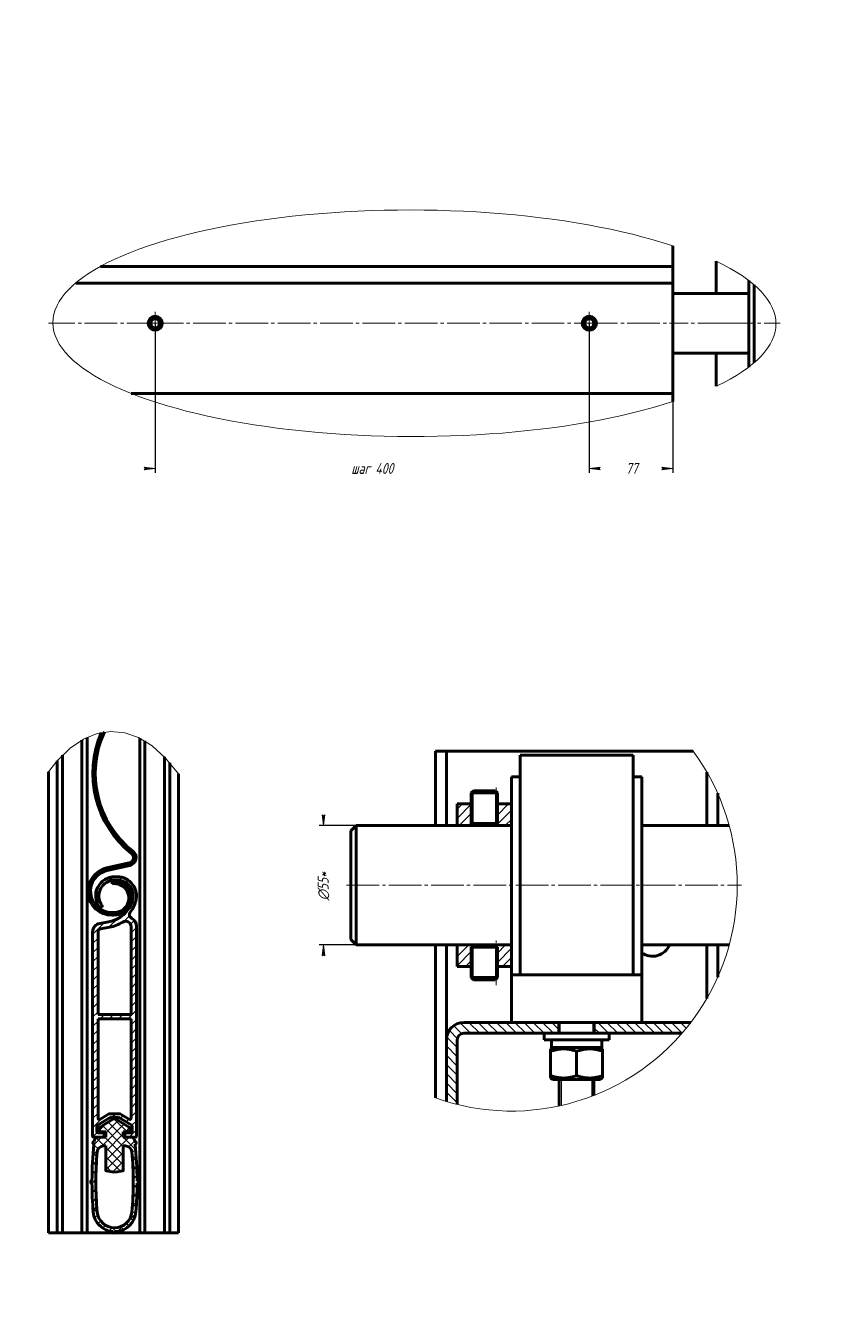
# Model space of a CAD drawing. Header units: millimetres. Extents: x 0 to 1682, y 0 to 594.
# Drawn here: x 1311 to 1682, y 0 to 594 of the extents above; entities that cross this region are included whole.
import ezdxf

# ---------------------------------------------------------------- set-up
doc = ezdxf.new("R2010")
doc.units = ezdxf.units.MM
for name, pattern in [('K5LT_AXLED', [19.5, 15, -1.5, 1.5, -1.5]), ('K5LT_BASIC', [0]), ('K5LT_THIN', [0]), ('K5LT_THIN_INCLUDED_TO_HATCHING', [0])]:
    doc.linetypes.add(name, pattern=pattern)
doc.layers.add('Системный слой', color=7, linetype='Continuous')
doc.styles.add('KDIMTEXTSTYLE', font='GOST_AU.SHX', dxfattribs={"width": 0.96, "oblique": 15, "height": 5})
doc.dimstyles.new('KDIMSTYLE (0.50)', dxfattribs={"dimtxt": 5, "dimasz": 1, "dimexe": 2, "dimexo": 0, "dimgap": 1, "dimtad": 1, "dimlfac": 2, "dimtxsty": 'KDIMTEXTSTYLE', "dimsah": 1, "dimcen": 0, "dimdle": 1, "dimadec": 0, "dimazin": 0, "dimtfac": 0.667, "dimtmove": 0, "dimatfit": 3, "dimfxl": 1, "dimtvp": 1, "dimtolj": 1, "dimtzin": 0, "dimarcsym": 0})
doc.dimstyles.new('KDIMSTYLE (1.00)', dxfattribs={"dimtxt": 5, "dimasz": 1, "dimexe": 2, "dimexo": 0, "dimgap": 1, "dimtad": 1, "dimtxsty": 'KDIMTEXTSTYLE', "dimsah": 1, "dimcen": 0, "dimdle": 1, "dimadec": 0, "dimazin": 0, "dimtfac": 0.667, "dimtmove": 0, "dimatfit": 3, "dimfxl": 1, "dimtvp": 1, "dimtolj": 1, "dimtzin": 0, "dimarcsym": 0})
pattern_1 = [(45, (0, 0), (-2.1213203, 2.1213203), [])]
pattern_2 = [(135, (0, 0), (-2.1213203, -2.1213203), [])]

# ---------------------------------------------------------------- blocks, each defined once
blk = doc.blocks.new('U460')
at = {"layer": 'Системный слой', "color": 5, "linetype": 'K5LT_BASIC', "lineweight": 60, "true_color": 0x0000ff}
for p, q in [((1339.61, 37.97), (1351.95, 37.97)), ((1352.6, 37.97), (1363.94, 37.97))]:
    blk.add_line(p, q, dxfattribs=at)
blk = doc.blocks.new('U461')
at = {"layer": 'Системный слой', "color": 7, "linetype": 'K5LT_THIN_INCLUDED_TO_HATCHING', "lineweight": 18}
for p, q in [((1344.28, 267.97), (1337.99, 265.38)), ((1350.64, 268.96), (1344.28, 267.97)), ((1357.01, 268.36), (1350.64, 268.96)), ((1363.37, 266.13), (1357.01, 268.36)), ((1337.99, 265.38), (1331.82, 261.19)), ((1369.64, 262.26), (1363.37, 266.13)), ((1375.8, 256.69), (1369.64, 262.26)), ((1331.82, 261.19), (1325.81, 255.37)), ((1381.78, 249.36), (1375.8, 256.69)), ((1325.81, 255.37), (1321.78, 250.37))]:
    blk.add_line(p, q, dxfattribs=at)
blk = doc.blocks.new('U467')
at = {"layer": 'Системный слой', "color": 30, "linetype": 'K5LT_AXLED', "lineweight": 18, "true_color": 0xff8000}
for q in [(1571, 462.21), (1565.75, 456.96), (1576.25, 456.96), (1571, 451.71)]:
    blk.add_line((1571, 456.96), q, dxfattribs=at)
blk = doc.blocks.new('U466')
at = {"layer": 'Системный слой', "color": 5, "linetype": 'K5LT_BASIC', "lineweight": 60, "true_color": 0x0000ff}
for p, q in [((1568.11, 456.96), (1569.56, 459.46)), ((1572.44, 459.46), (1569.56, 459.46)), ((1573.89, 456.96), (1572.44, 459.46)), ((1568.11, 456.96), (1569.56, 454.46)), ((1569.56, 454.46), (1572.44, 454.46)), ((1572.44, 454.46), (1573.89, 456.96))]:
    blk.add_line(p, q, dxfattribs=at)
for radius in [3.25, 2.23, 2.12, 2.06]:
    blk.add_circle((1571, 456.96), radius, dxfattribs=at)
at = {"layer": 'Системный слой'}
blk.add_blockref('U467', (0, 0), dxfattribs=at)
blk = doc.blocks.new('U469')
at = {"layer": 'Системный слой', "color": 30, "linetype": 'K5LT_AXLED', "lineweight": 18, "true_color": 0xff8000}
for q in [(1371, 462.21), (1365.75, 456.96), (1376.25, 456.96), (1371, 451.71)]:
    blk.add_line((1371, 456.96), q, dxfattribs=at)
blk = doc.blocks.new('U468')
at = {"layer": 'Системный слой', "color": 5, "linetype": 'K5LT_BASIC', "lineweight": 60, "true_color": 0x0000ff}
for p, q in [((1368.11, 456.96), (1369.56, 459.46)), ((1372.44, 459.46), (1369.56, 459.46)), ((1373.89, 456.96), (1372.44, 459.46)), ((1368.11, 456.96), (1369.56, 454.46)), ((1369.56, 454.46), (1372.44, 454.46)), ((1372.44, 454.46), (1373.89, 456.96))]:
    blk.add_line(p, q, dxfattribs=at)
for radius in [3.25, 2.23, 2.12, 2.06]:
    blk.add_circle((1371, 456.96), radius, dxfattribs=at)
at = {"layer": 'Системный слой'}
blk.add_blockref('U469', (0, 0), dxfattribs=at)
blk = doc.blocks.new('KDIMARROW_01')
at = {"layer": 'Системный слой'}
blk.add_hatch(color=0, dxfattribs=at).paths.add_polyline_path([(0, 0), (-5, 0.66), (-4.5, 0), (-5, -0.66)])
at = {"layer": 'Системный слой', "color": 0, "linetype": 'K5LT_THIN', "lineweight": 18}
for p, q in [((-4.5, 0), (-5, 0.66)), ((-5, 0.66), (0, 0)), ((0, 0), (-5, -0.66)), ((-5, -0.66), (-4.5, 0)), ((0, 0), (-1, 0))]:
    blk.add_line(p, q, dxfattribs=at)
blk = doc.blocks.new('U473')
at = {"layer": 'Системный слой', "color": 5, "linetype": 'K5LT_BASIC', "lineweight": 60, "true_color": 0x0000ff}
for p, q in [((1550.15, 126.87), (1561.64, 126.87)), ((1561.64, 126.87), (1580.15, 126.87))]:
    blk.add_line(p, q, dxfattribs=at)
blk = doc.blocks.new('U474')
at = {"layer": 'Системный слой', "color": 5, "linetype": 'K5LT_BASIC', "lineweight": 60, "true_color": 0x0000ff}
for p, q in [((1557.03, 129.87), (1561.64, 129.87)), ((1561.64, 129.87), (1573.28, 129.87))]:
    blk.add_line(p, q, dxfattribs=at)
blk = doc.blocks.new('U475')
at = {"layer": 'Системный слой', "color": 5, "linetype": 'K5LT_BASIC', "lineweight": 60, "true_color": 0x0000ff}
for p, q in [((1625.15, 225.57), (1625.15, 250.22)), ((1625.15, 145.92), (1625.15, 170.57))]:
    blk.add_line(p, q, dxfattribs=at)
blk = doc.blocks.new('U476')
at = {"layer": 'Системный слой', "color": 5, "linetype": 'K5LT_BASIC', "lineweight": 60, "true_color": 0x0000ff}
for p, q in [((1630.15, 225.57), (1630.15, 240.44)), ((1630.15, 155.71), (1630.15, 170.57))]:
    blk.add_line(p, q, dxfattribs=at)
blk = doc.blocks.new('U477')
at = {"layer": 'Системный слой', "color": 5, "linetype": 'K5LT_BASIC', "lineweight": 60, "true_color": 0x0000ff}
for p, q in [((1500.15, 225.57), (1500.15, 259.87)), ((1500.15, 100.12), (1500.15, 170.57))]:
    blk.add_line(p, q, dxfattribs=at)
blk = doc.blocks.new('U478')
at = {"layer": 'Системный слой', "color": 5, "linetype": 'K5LT_BASIC', "lineweight": 60, "true_color": 0x0000ff}
for p, q in [((1505.15, 225.57), (1505.15, 259.87)), ((1505.15, 126.87), (1505.15, 170.57))]:
    blk.add_line(p, q, dxfattribs=at)
blk = doc.blocks.new('U479')
at = {"layer": 'Системный слой', "color": 5, "linetype": 'K5LT_BASIC', "lineweight": 60, "true_color": 0x0000ff}
for p, q in [((1554.35, 108.57), (1565.15, 108.57)), ((1565.15, 108.57), (1575.95, 108.57))]:
    blk.add_line(p, q, dxfattribs=at)
blk = doc.blocks.new('U480')
at = {"layer": 'Системный слой', "color": 5, "linetype": 'K5LT_BASIC', "lineweight": 60, "true_color": 0x0000ff}
for p, q in [((1557.15, 134.87), (1557.15, 129.87)), ((1557.15, 108.57), (1557.15, 96.41))]:
    blk.add_line(p, q, dxfattribs=at)
blk = doc.blocks.new('U481')
at = {"layer": 'Системный слой', "color": 5, "linetype": 'K5LT_BASIC', "lineweight": 60, "true_color": 0x0000ff}
for p, q in [((1573.15, 134.87), (1573.15, 129.87)), ((1573.15, 108.57), (1573.15, 101.24))]:
    blk.add_line(p, q, dxfattribs=at)
blk = doc.blocks.new('U482')
at = {"layer": 'Системный слой', "color": 5, "linetype": 'K5LT_BASIC', "lineweight": 60, "true_color": 0x0000ff}
for p, q in [((1463.65, 225.57), (1518.4, 225.57)), ((1526.9, 225.57), (1535.15, 225.57)), ((1595.15, 225.57), (1635.47, 225.57))]:
    blk.add_line(p, q, dxfattribs=at)
blk = doc.blocks.new('U483')
at = {"layer": 'Системный слой', "color": 5, "linetype": 'K5LT_BASIC', "lineweight": 60, "true_color": 0x0000ff}
for p, q in [((1463.65, 170.57), (1518.4, 170.57)), ((1526.9, 170.57), (1535.15, 170.57)), ((1595.15, 170.57), (1635.47, 170.57))]:
    blk.add_line(p, q, dxfattribs=at)
blk = doc.blocks.new('U484')
at = {"layer": 'Системный слой', "color": 5, "linetype": 'K5LT_BASIC', "lineweight": 60, "true_color": 0x0000ff}
for p, q in [((1535.15, 198.07), (1535.15, 248.07)), ((1535.15, 156.87), (1535.15, 198.07))]:
    blk.add_line(p, q, dxfattribs=at)
blk = doc.blocks.new('U485')
at = {"layer": 'Системный слой', "color": 5, "linetype": 'K5LT_BASIC', "lineweight": 60, "true_color": 0x0000ff}
for p, q in [((1595.15, 198.07), (1595.15, 248.07)), ((1595.15, 156.87), (1595.15, 198.07))]:
    blk.add_line(p, q, dxfattribs=at)
blk = doc.blocks.new('U486')
at = {"layer": 'Системный слой', "color": 5, "linetype": 'K5LT_BASIC', "lineweight": 60, "true_color": 0x0000ff}
for p, q in [((1527.85, 226.58), (1516.65, 226.58)), ((1528.65, 226.58), (1527.85, 226.58))]:
    blk.add_line(p, q, dxfattribs=at)
blk = doc.blocks.new('U487')
at = {"layer": 'Системный слой', "color": 5, "linetype": 'K5LT_BASIC', "lineweight": 60, "true_color": 0x0000ff}
for p, q in [((1527.85, 240.62), (1516.65, 240.62)), ((1528.65, 240.62), (1527.85, 240.62))]:
    blk.add_line(p, q, dxfattribs=at)
blk = doc.blocks.new('U488')
at = {"layer": 'Системный слой', "color": 5, "linetype": 'K5LT_BASIC', "lineweight": 60, "true_color": 0x0000ff}
for p, q in [((1526.33, 225.57), (1518.4, 225.57)), ((1526.9, 225.57), (1526.33, 225.57))]:
    blk.add_line(p, q, dxfattribs=at)

msp = doc.modelspace()

# ---------------------------------------------------------------- hatches: boundary and pattern name
at = {"layer": 'Системный слой'}
h = msp.add_hatch(dxfattribs=at)
h.set_pattern_fill('Металл', angle=135, style=0, pattern_type=0)
h.set_pattern_definition(pattern_2)
h.paths.add_polyline_path([(1360.8203, 213.7073), (1354.6369, 219.6137), (1349.6592, 226.5665), (1346.0607, 234.3235), (1343.9668, 242.6142), (1343.4506, 251.1496), (1344.5301, 259.6323), (1347.1675, 267.7664), (1347.576, 268.6861), (1346.147, 268.4293), (1343.4294, 260.2041), (1342.2675, 251.6198), (1342.7008, 242.9681), (1344.7145, 234.5428), (1348.2403, 226.6302), (1353.1583, 219.4991), (1359.3016, 213.3917), (1360.0761, 212.7659), (1361.014, 211.0454), (1360.423, 209.177), (1359.0688, 208.3646), (1348.6354, 206.042), (1344.8054, 204.3773), (1341.872, 201.405), (1340.2578, 197.5534), (1340.1957, 193.3777), (1341.6945, 189.4798), (1344.5382, 186.4215), (1348.3169, 184.6435), (1351.0256, 184.3048), (1352.1756, 184.3048), (1355.6072, 185.0946), (1358.3483, 187.3051), (1359.8473, 190.4915), (1359.8026, 194.0126), (1358.2231, 197.1598), (1355.4267, 199.3), (1351.9761, 200.0023), (1351.0256, 199.9201), (1351.2014, 198.7331), (1354.4228, 198.4136), (1357.1118, 196.6109), (1358.6309, 193.7522), (1358.6202, 190.5149), (1357.0822, 187.6663), (1354.3815, 185.8814), (1352.1756, 185.5048), (1351.0256, 185.5048), (1347.1664, 186.2967), (1343.9309, 188.5442), (1341.8419, 191.8843), (1341.237, 195.7771), (1342.2138, 199.5936), (1344.6147, 202.717), (1348.0516, 204.6427), (1348.8961, 204.8707), (1359.3295, 207.1932), (1361.3764, 208.4463), (1362.2238, 210.6917), (1361.5152, 212.9847)])
h = msp.add_hatch(dxfattribs=at)
h.set_pattern_fill('Металл', angle=45, style=0, pattern_type=0)
h.set_pattern_definition(pattern_1)
h.paths.add_polyline_path([(1528.6533, 160.5718), (1535.1533, 160.5718), (1535.1533, 170.5718), (1528.1533, 170.5718), (1528.1533, 169.8502), (1528.6533, 169.5615)])
h.paths.add_polyline_path([(1517.1533, 169.8502), (1517.1533, 170.5718), (1510.1533, 170.5718), (1510.1533, 160.5718), (1516.6533, 160.5718), (1516.6533, 169.5615)])
h.paths.add_polyline_path([(1528.1533, 226.2935), (1528.1533, 225.5718), (1535.1533, 225.5718), (1535.1533, 235.5718), (1528.6533, 235.5718), (1528.6533, 226.5822)])
h.paths.add_polyline_path([(1516.6533, 235.5718), (1510.1533, 235.5718), (1510.1533, 225.5718), (1517.1533, 225.5718), (1517.1533, 226.2935), (1516.6533, 226.5822)])
h = msp.add_hatch(dxfattribs=at)
h.set_pattern_fill('Металл', angle=45, style=0, pattern_type=0)
h.set_pattern_definition(pattern_1)
h.paths.add_polyline_path([(1362.0346, 190.739), (1362.2796, 194.4619), (1360.96, 197.9517), (1358.313, 200.5811), (1354.8145, 201.8775), (1353.5756, 201.9651), (1352.3756, 201.9651), (1348.7295, 201.1742), (1345.7387, 198.9436), (1343.941, 195.6744), (1343.6594, 191.9541), (1344.9445, 188.4514), (1345.3059, 187.9249), (1345.6341, 187.7281), (1346.0054, 187.821), (1346.029, 187.8397), (1346.4128, 188.1617), (1346.5895, 188.5011), (1346.4942, 188.8409), (1345.1745, 191.9679), (1345.4115, 195.3537), (1347.1539, 198.2664), (1350.0252, 200.0764), (1352.3756, 200.4651), (1353.5756, 200.4651), (1356.8768, 199.6761), (1359.4643, 197.4795), (1360.7788, 194.3503), (1360.5927, 191.1526), (1358.5477, 186.9031), (1355.2076, 183.5738), (1350.9516, 181.5424), (1349.5664, 181.2249), (1345.4811, 180.5046), (1343.2795, 179.3243), (1342.2074, 177.0681), (1342.1756, 176.5654), (1342.1756, 82.4651), (1342.3221, 82.1116), (1342.6756, 81.9651), (1346.9756, 81.9651), (1347.3292, 82.1116), (1347.4756, 82.4651), (1347.4756, 83.4651), (1347.3292, 83.8187), (1346.9756, 83.9651), (1344.6756, 83.9651), (1344.3221, 84.1116), (1344.1756, 84.4651), (1344.1756, 86.7972), (1344.4685, 87.5043), (1344.6583, 87.653), (1349.9644, 90.8609), (1350.4818, 91.0051), (1354.0695, 91.0051), (1354.5869, 90.8609), (1359.893, 87.653), (1360.3466, 87.0365), (1360.3756, 86.7972), (1360.3756, 84.4651), (1360.2292, 84.1116), (1359.8756, 83.9651), (1357.5756, 83.9651), (1357.2221, 83.8187), (1357.0756, 83.4651), (1357.0756, 82.4651), (1357.2221, 82.1116), (1357.5756, 81.9651), (1361.8756, 81.9651), (1362.2292, 82.1116), (1362.3756, 82.4651), (1362.3756, 179.2466), (1361.5956, 181.6197), (1360.2377, 182.7868), (1359.2026, 184.1899), (1359.5649, 185.7518), (1361.8549, 190.1559)])
h.paths.add_polyline_path([(1356.0282, 181.1138), (1357.9607, 181.4386), (1359.5337, 180.27), (1359.8756, 179.008), (1359.8756, 138.4658), (1344.6756, 138.4658), (1344.6756, 176.5654), (1345.115, 177.626), (1345.9152, 178.0426), (1350.0005, 178.7629), (1354.8459, 180.4247)])
h.paths.add_polyline_path([(1349.224, 92.5166), (1345.4343, 90.2255), (1345.056, 90.1679), (1344.7478, 90.3947), (1344.6756, 90.6534), (1344.6756, 136.4658), (1359.8756, 136.4658), (1359.8756, 90.6534), (1359.7292, 90.2999), (1359.3756, 90.1534), (1359.117, 90.2255), (1355.3273, 92.5166), (1354.2925, 92.8051), (1350.2588, 92.8051)])
h = msp.add_hatch(dxfattribs=at)
h.set_pattern_fill('Металл', angle=135, style=0, pattern_type=0)
h.set_pattern_definition(pattern_2)
h.paths.add_polyline_path([(1613.6934, 129.8718), (1617.7529, 134.8493), (1617.1533, 134.8718), (1573.2774, 134.8718), (1573.2774, 129.8718)])
h.paths.add_polyline_path([(1557.0293, 129.8718), (1557.0293, 134.8718), (1513.1533, 134.8718), (1509.6869, 134.0818), (1506.9051, 131.8679), (1505.3574, 128.6672), (1505.1533, 126.8718), (1505.1533, 98.4738), (1510.1533, 97.1027), (1510.1533, 126.8718), (1510.9267, 128.8823), (1512.848, 129.8563), (1513.1533, 129.8718)])
h = msp.add_hatch(dxfattribs=at)
h.set_pattern_fill('Неметалл', angle=45, style=0, pattern_type=0)
h.set_pattern_definition([(45, (0, 0), (-2.1213203, 2.1213203), []), (135, (0, 0), (-2.1213203, -2.1213203), [])])
h.paths.add_polyline_path([(1341.8767, 61.9651), (1341.4521, 61.7901), (1341.2756, 61.3661), (1341.4507, 60.9416), (1341.8746, 60.7651), (1341.8769, 60.7651), (1342.469, 47.5408), (1343.5607, 43.7477), (1346.0556, 40.6891), (1349.552, 38.8574), (1351.6759, 38.491), (1351.8382, 38.0614), (1352.2568, 37.8724), (1352.6863, 38.0347), (1352.8753, 38.4532), (1352.8754, 38.4909), (1356.6868, 39.5168), (1359.7882, 41.9584), (1361.6801, 45.4225), (1362.0897, 47.6266), (1362.6744, 60.7651), (1363.099, 60.94), (1363.2756, 61.3639), (1363.1008, 61.7885), (1362.6769, 61.9651), (1362.6746, 61.9651), (1361.8184, 78.037), (1361.7411, 78.7687), (1362.1437, 78.9897), (1362.2721, 79.4306), (1362.0511, 79.8331), (1361.6102, 79.9615), (1361.608, 79.9613), (1361.5278, 80.6434), (1360.9655, 81.6443), (1360.0384, 81.9651), (1356.2756, 81.9651), (1356.2756, 84.4651), (1359.0756, 84.4651), (1359.2171, 84.5237), (1359.2756, 84.6651), (1359.2756, 86.3523), (1359.2171, 86.4937), (1359.1791, 86.5235), (1352.7309, 90.4218), (1352.5039, 90.4564), (1352.3189, 90.3203), (1352.2756, 90.1651), (1352.1878, 90.3772), (1351.9756, 90.4651), (1351.8204, 90.4218), (1345.3722, 86.5235), (1345.2815, 86.4002), (1345.2756, 86.3523), (1345.2756, 84.6651), (1345.3342, 84.5237), (1345.4756, 84.4651), (1348.2756, 84.4651), (1348.2756, 81.9651), (1344.5128, 81.9651), (1343.4522, 81.5258), (1343.0235, 80.6434), (1342.9433, 79.9613), (1342.5019, 79.8345), (1342.2795, 79.4328), (1342.4062, 78.9914), (1342.808, 78.7689), (1342.8102, 78.7687), (1341.8809, 62.7008)])
h.paths.add_polyline_path([(1347.2626, 77.9651), (1348.2756, 77.9651), (1348.2756, 66.6404), (1348.3342, 66.499), (1348.4495, 66.4422), (1352.0495, 65.9668), (1352.1973, 66.0064), (1352.2739, 66.1389), (1352.2756, 66.1651), (1352.3342, 66.0237), (1352.4756, 65.9651), (1352.5018, 65.9668), (1356.1018, 66.4422), (1356.2344, 66.5187), (1356.2756, 66.6404), (1356.2756, 77.9651), (1357.2887, 77.9651), (1359.2991, 77.1918), (1360.2731, 75.2705), (1360.2775, 75.2241), (1360.861, 59.2298), (1360.2756, 47.5408), (1359.1568, 44.1575), (1356.685, 41.5905), (1353.3464, 40.3445), (1349.7972, 40.6646), (1346.7353, 42.4877), (1344.7627, 45.4555), (1344.2756, 47.5408), (1343.69, 63.5351), (1344.2738, 75.2241), (1345.2179, 77.1603), (1347.2161, 77.9647)])

# ---------------------------------------------------------------- linework, layer by layer
at = {"layer": 'Системный слой', "color": 5, "linetype": 'K5LT_BASIC', "lineweight": 60, "true_color": 0x0000ff}
for p, q in [((1609.4996, 492.5687), (1609.4996, 483.12)), ((1609.4996, 483.12), (1345.7326, 483.12)), ((1609.4996, 479.8523), (1609.4996, 483.12)), ((1629.4996, 485.5773), (1629.4996, 470.7134)), ((1609.4996, 475.5083), (1334.3748, 475.5083)), ((1609.4996, 477.0983), (1609.4996, 479.8523)), ((1609.4996, 475.5144), (1609.4996, 477.0983)), ((1609.4996, 475.5083), (1609.4996, 475.5144)), ((1609.4996, 424.6282), (1609.4996, 475.5144)), ((1644.4996, 476.6444), (1644.4996, 436.8092)), ((1644.4996, 470.7134), (1609.4996, 470.7134)), ((1646.9996, 438.8352), (1646.9996, 474.6106)), ((1644.4996, 443.2134), (1609.4996, 443.2134)), ((1629.4996, 443.2134), (1629.4996, 427.9227)), ((1609.4996, 424.6282), (1359.9374, 424.6282)), ((1609.4996, 420.9856), (1609.4996, 424.6389)), ((1609.4996, 424.6288), (1609.4996, 424.6389)), ((1609.4996, 424.6282), (1609.4996, 424.6288)), ((1337.2756, 37.9651), (1337.2756, 264.9812)), ((1339.6086, 37.9651), (1339.6086, 266.2041)), ((1363.9427, 265.8452), (1363.9427, 37.9651)), ((1366.2756, 264.5493), (1366.2756, 37.9651)), ((1328.2756, 37.9651), (1328.2756, 257.9791)), ((1375.2756, 257.2378), (1375.2756, 37.9651)), ((1500.1533, 259.8718), (1505.1533, 259.8718)), ((1505.1533, 259.8718), (1508.1533, 259.8718)), ((1508.1533, 259.8718), (1618.8225, 259.8718)), ((1591.1533, 258.0718), (1539.1533, 258.0718)), ((1539.1533, 204.7629), (1539.1533, 258.0718)), ((1591.1533, 204.7629), (1591.1533, 258.0718)), ((1321.7756, 37.9651), (1321.7756, 250.3744)), ((1325.7756, 37.9651), (1325.7756, 255.3317)), ((1377.7756, 37.9651), (1377.7756, 254.4929)), ((1381.7756, 37.9651), (1381.7756, 249.3635)), ((1539.1533, 248.0718), (1535.1533, 248.0718)), ((1595.1533, 248.0718), (1591.1533, 248.0718)), ((1517.6005, 241.5718), (1516.6533, 240.6246)), ((1516.6533, 240.6246), (1516.6533, 226.5822)), ((1517.6005, 241.5718), (1527.7061, 241.5718)), ((1527.7061, 241.5718), (1528.6533, 240.6246)), ((1528.6533, 240.6246), (1528.6533, 226.5822)), ((1510.1533, 225.5718), (1510.1533, 235.5718)), ((1516.6533, 235.5718), (1510.1533, 235.5718)), ((1535.1533, 235.5718), (1528.6533, 235.5718)), ((1516.6533, 226.5822), (1518.4033, 225.5718)), ((1517.1533, 225.5718), (1517.1533, 226.2935)), ((1528.6533, 226.5822), (1526.9033, 225.5718)), ((1528.1533, 225.5718), (1528.1533, 226.2935)), ((1463.6533, 225.5718), (1461.1533, 223.0718)), ((1461.1533, 223.0718), (1461.1533, 173.0718)), ((1463.6533, 225.5718), (1463.6533, 170.5718)), ((1517.1533, 225.5718), (1510.1533, 225.5718)), ((1535.1533, 225.5718), (1528.1533, 225.5718)), ((1348.6354, 206.042), (1359.0688, 208.3646)), ((1359.3295, 207.1932), (1348.8961, 204.8707)), ((1352.3756, 201.9651), (1353.5756, 201.9651)), ((1539.1533, 156.8718), (1539.1533, 204.7629)), ((1591.1533, 204.7629), (1591.1533, 156.8718)), ((1351.2014, 198.7331), (1351.0256, 199.9201)), ((1353.5756, 200.4651), (1352.3756, 200.4651)), ((1346.4128, 188.1617), (1346.029, 187.8397)), ((1351.0256, 185.5048), (1352.1756, 185.5048)), ((1352.1756, 184.3048), (1351.0256, 184.3048)), ((1345.4811, 180.5046), (1349.5664, 181.2249)), ((1345.9152, 178.0426), (1350.0005, 178.7629)), ((1359.8756, 179.008), (1359.8756, 138.4658)), ((1362.3756, 179.2466), (1362.3756, 82.4651)), ((1342.1756, 82.4651), (1342.1756, 176.5654)), ((1344.6756, 138.4658), (1344.6756, 176.5654)), ((1463.6533, 170.5718), (1461.1533, 173.0718)), ((1517.1533, 170.5718), (1510.1533, 170.5718)), ((1510.1533, 160.5718), (1510.1533, 170.5718)), ((1516.6533, 169.5615), (1518.4033, 170.5718)), ((1516.6533, 169.5615), (1528.6533, 169.5615)), ((1516.6533, 155.5191), (1516.6533, 169.5615)), ((1517.1533, 169.8502), (1517.1533, 170.5718)), ((1518.4033, 170.5718), (1526.9033, 170.5718)), ((1528.6533, 169.5615), (1526.9033, 170.5718)), ((1535.1533, 170.5718), (1528.1533, 170.5718)), ((1528.1533, 169.8502), (1528.1533, 170.5718)), ((1528.6533, 155.5191), (1528.6533, 169.5615)), ((1516.6533, 160.5718), (1510.1533, 160.5718)), ((1535.1533, 160.5718), (1528.6533, 160.5718)), ((1516.6533, 155.5191), (1528.6533, 155.5191)), ((1517.6005, 154.5718), (1516.6533, 155.5191)), ((1517.6005, 154.5718), (1527.7061, 154.5718)), ((1527.7061, 154.5718), (1528.6533, 155.5191)), ((1595.1533, 156.8718), (1535.1533, 156.8718)), ((1535.1533, 134.8718), (1535.1533, 156.8718)), ((1595.1533, 134.8718), (1595.1533, 156.8718)), ((1359.8756, 138.4658), (1344.6756, 138.4658)), ((1344.6756, 90.6534), (1344.6756, 136.4658)), ((1344.6756, 136.4658), (1359.8756, 136.4658)), ((1359.8756, 136.4658), (1359.8756, 90.6534)), ((1513.1533, 134.8718), (1535.1533, 134.8718)), ((1595.1533, 134.8718), (1535.1533, 134.8718)), ((1557.0293, 129.8718), (1557.0293, 134.8718)), ((1573.2774, 129.8718), (1573.2774, 134.8718)), ((1595.1533, 134.8718), (1617.1533, 134.8718)), ((1505.1533, 98.4738), (1505.1533, 126.8718)), ((1510.1533, 126.8718), (1510.1533, 97.1027)), ((1557.0293, 129.8718), (1513.1533, 129.8718)), ((1550.1533, 126.8718), (1550.1533, 129.8718)), ((1553.5765, 125.1218), (1553.5224, 123.3718)), ((1613.6934, 129.8718), (1573.2774, 129.8718)), ((1576.8033, 123.3718), (1576.8033, 126.8718)), ((1580.1533, 126.8718), (1580.1533, 129.8718)), ((1554.3533, 123.3718), (1553.1533, 122.679)), ((1553.1533, 121.6072), (1553.1533, 122.679)), ((1553.1533, 121.6072), (1553.1533, 110.3365)), ((1553.6661, 123.3718), (1553.5224, 123.3718)), ((1553.6661, 123.3718), (1576.8033, 123.3718)), ((1565.1533, 121.6072), (1565.1533, 110.3365)), ((1575.9533, 123.3718), (1577.1533, 122.679)), ((1577.1533, 122.679), (1577.1533, 121.6072)), ((1577.1533, 121.6072), (1577.1533, 110.3365)), ((1553.1533, 109.2647), (1553.1533, 110.3365)), ((1553.1533, 109.2647), (1554.3533, 108.5718)), ((1577.1533, 109.2647), (1575.9533, 108.5718)), ((1577.1533, 110.3365), (1577.1533, 109.2647)), ((1349.9644, 90.8609), (1344.6583, 87.653)), ((1345.3722, 86.5235), (1351.8204, 90.4218)), ((1349.224, 92.5166), (1345.4343, 90.2255)), ((1354.2925, 92.8051), (1350.2588, 92.8051)), ((1354.0695, 91.0051), (1350.4818, 91.0051)), ((1352.7309, 90.4218), (1359.1791, 86.5235)), ((1359.893, 87.653), (1354.5869, 90.8609)), ((1359.117, 90.2255), (1355.3273, 92.5166)), ((1344.1756, 86.7972), (1344.1756, 84.4651)), ((1344.6756, 83.9651), (1346.9756, 83.9651)), ((1345.2756, 84.6651), (1345.2756, 86.3523)), ((1348.2756, 84.4651), (1345.4756, 84.4651)), ((1347.4756, 83.4651), (1347.4756, 82.4651)), ((1348.2756, 81.9651), (1348.2756, 84.4651)), ((1359.0756, 84.4651), (1356.2756, 84.4651)), ((1356.2756, 84.4651), (1356.2756, 81.9651)), ((1357.0756, 82.4651), (1357.0756, 83.4651)), ((1357.5756, 83.9651), (1359.8756, 83.9651)), ((1359.2756, 86.3523), (1359.2756, 84.6651)), ((1360.3756, 84.4651), (1360.3756, 86.7972)), ((1346.9756, 81.9651), (1342.6756, 81.9651)), ((1344.5128, 81.9651), (1348.2756, 81.9651)), ((1347.2626, 77.9651), (1348.2756, 77.9651)), ((1348.2756, 77.9651), (1348.2756, 66.6404)), ((1356.2756, 81.9651), (1360.0384, 81.9651)), ((1356.2756, 77.9651), (1357.2887, 77.9651)), ((1356.2756, 66.6404), (1356.2756, 77.9651)), ((1361.8756, 81.9651), (1357.5756, 81.9651)), ((1348.4495, 66.4422), (1352.0495, 65.9668)), ((1352.5018, 65.9668), (1356.1018, 66.4422)), ((1321.7756, 37.9651), (1325.7756, 37.9651)), ((1325.7756, 37.9651), (1328.2756, 37.9651)), ((1328.2756, 37.9651), (1337.2756, 37.9651)), ((1337.2756, 37.9651), (1338.3813, 37.9651)), ((1338.3813, 37.9651), (1339.6086, 37.9651)), ((1365.17, 37.9651), (1363.9427, 37.9651)), ((1366.2756, 37.9651), (1365.17, 37.9651)), ((1375.2756, 37.9651), (1366.2756, 37.9651)), ((1375.2756, 37.9651), (1377.7756, 37.9651)), ((1377.7756, 37.9651), (1381.7756, 37.9651))]:
    msp.add_line(p, q, dxfattribs=at)
at = {"layer": 'Системный слой', "color": 30, "linetype": 'K5LT_AXLED', "lineweight": 18, "true_color": 0xff8000}
for p, q in [((1372.9996, 456.9634), (1321.8712, 456.9634)), ((1368.9996, 456.9634), (1572.9996, 456.9634)), ((1568.9996, 456.9634), (1613.9996, 456.9634)), ((1635.9996, 456.9634), (1609.9996, 456.9634)), ((1631.9996, 456.9634), (1659.0142, 456.9634)), ((1528.1533, 243.0306), (1528.1533, 224.1492)), ((1459.1533, 198.0718), (1641.1715, 198.0718)), ((1528.1533, 152.0718), (1528.1533, 172.5718))]:
    msp.add_line(p, q, dxfattribs=at)
at = {"layer": 'Системный слой', "color": 7, "linetype": 'K5LT_THIN', "lineweight": 18}
for p, q in [((1517.5283, 240.6246), (1517.5283, 241.4996)), ((1517.5283, 240.6246), (1517.5283, 226.5822)), ((1527.7783, 240.7068), (1527.7783, 241.4996)), ((1527.7783, 240.6246), (1527.7783, 240.7068)), ((1527.7783, 240.6246), (1527.7783, 226.5822)), ((1516.6533, 235.5718), (1516.6533, 225.5718)), ((1528.6533, 235.5718), (1528.6533, 225.5718)), ((1517.5283, 226.077), (1517.5283, 226.5822)), ((1527.7783, 226.5348), (1527.7783, 226.5822)), ((1527.7783, 226.077), (1527.7783, 226.5348)), ((1516.6533, 160.5718), (1516.6533, 170.5718)), ((1517.5283, 170.0667), (1517.5283, 169.5615)), ((1517.5283, 155.5191), (1517.5283, 169.5615)), ((1527.7783, 170.0667), (1527.7783, 169.5615)), ((1527.7783, 155.5191), (1527.7783, 169.5615)), ((1528.6533, 160.5718), (1528.6533, 170.5718)), ((1517.5283, 155.5191), (1517.5283, 154.6441)), ((1527.7783, 155.5191), (1527.7783, 154.6441)), ((1558.1533, 108.5718), (1558.1533, 96.6284)), ((1572.1533, 108.5718), (1572.1533, 100.8567))]:
    msp.add_line(p, q, dxfattribs=at)
at = {"layer": 'Системный слой', "color": 5, "linetype": 'K5LT_BASIC', "lineweight": 60, "true_color": 0x0000ff}
for centre, radius, start, end in [((1389.2256, 249.6347), 47, 156.428999, 231.6691114), ((1389.2256, 249.6347), 45.8, 155.4195789, 231.6691114), ((1358.5256, 210.8048), 2.5, 282.5498297, 51.6691114), ((1358.5256, 210.8048), 3.7, 282.5498297, 51.6691114), ((1351.0256, 195.3048), 11, 102.5498297, 270), ((1351.0256, 195.3048), 9.8, 102.5498297, 270), ((1352.3756, 193.1651), 8.8, 90, 216.546356), ((1353.5756, 193.1651), 8.8, 343.9967491, 90), ((1352.3756, 193.1651), 7.3, 90, 216.3246736), ((1352.1756, 192.1548), 7.85, 270, 98.4239669), ((1352.1756, 192.1548), 6.65, 270, 98.4239669), ((1353.5756, 193.1651), 7.3, 343.9967491, 90), ((1347.1353, 195.0122), 14, 280, 343.9967491), ((1347.1353, 195.0122), 15.5, 323.3125616, 343.9967491), ((1345.7076, 188.2227), 0.5, 216.546356, 310), ((1346.0914, 188.5447), 0.5, 310, 36.3246736), ((1361.1687, 184.5569), 2, 143.3125616, 242.2572226), ((1346.1756, 176.5654), 4, 100, 180), ((1347.1353, 195.0122), 16.5, 280, 302.6132584), ((1357.3756, 179.008), 2.5, 0, 122.6132584), ((1358.3756, 179.2466), 4, 0, 62.2572226), ((1346.1756, 176.5654), 1.5, 100, 180), ((1600.1533, 173.8718), 8.5, 233.9681209, 337.1552613), ((1513.1533, 126.8718), 8, 90, 180), ((1617.1533, 126.8718), 8, 85.7017421, 90), ((1513.1533, 126.8718), 3, 90, 180), ((1345.1756, 90.6534), 0.5, 180, 301.1555494), ((1350.2588, 90.8051), 2, 90, 121.1555494), ((1350.4818, 90.0051), 1, 90, 121.1555494), ((1351.9756, 90.1651), 0.3, 0, 121.1555494), ((1352.5756, 90.1651), 0.3, 58.8444506, 180), ((1354.0695, 90.0051), 1, 58.8444506, 90), ((1354.2925, 90.8051), 2, 58.8444506, 90), ((1359.3756, 90.6534), 0.5, 238.8444506, 0), ((1345.1756, 86.7972), 1, 121.1555494, 180), ((1344.6756, 84.4651), 0.5, 180, 270), ((1345.4756, 86.3523), 0.2, 121.1555494, 180), ((1345.4756, 84.6651), 0.2, 180, 270), ((1346.9756, 83.4651), 0.5, 0, 90), ((1357.5756, 83.4651), 0.5, 90, 180), ((1359.0756, 84.6651), 0.2, 270, 0), ((1359.0756, 86.3523), 0.2, 0, 58.8444506), ((1359.8756, 84.4651), 0.5, 270, 0), ((1359.3756, 86.7972), 1, 0, 58.8444506), ((1503.8756, 61.3929), 162, 173.8427296, 179.7976253), ((1342.6756, 82.4651), 0.5, 180, 270), ((1342.8756, 79.3651), 0.6, 83.5244196, 263.7366263), ((1503.8756, 61.3929), 162, 173.1754218, 173.4183162), ((1344.5128, 80.4651), 1.5, 90, 173.1754218), ((1347.2626, 74.9651), 3, 90, 175.0470791), ((1346.9756, 82.4651), 0.5, 270, 0), ((1357.5756, 82.4651), 0.5, 180, 270), ((1357.2887, 74.9651), 3, 4.9529209, 90), ((1360.0384, 80.4651), 1.5, 6.8245782, 90), ((1200.6756, 61.3929), 162, 6.5816838, 6.8245782), ((1361.6756, 79.3651), 0.6, 276.2633737, 96.4755804), ((1200.6756, 61.3929), 162, 0.2023747, 6.1572704), ((1361.8756, 82.4651), 0.5, 270, 0), ((1503.8756, 61.3929), 160.2, 175.0470791, 184.9604109), ((1200.6756, 61.3929), 160.2, 355.0395891, 4.9529209), ((1348.4756, 66.6404), 0.2, 180, 262.478417), ((1352.0756, 66.1651), 0.2, 262.478417, 0), ((1352.4756, 66.1651), 0.2, 180, 277.521583), ((1356.0756, 66.6404), 0.2, 277.521583, 0), ((1341.8756, 61.3651), 0.6, 89.9035008, 270.1161631), ((1503.8756, 61.3929), 162, 180.2220387, 184.9051758), ((1200.6756, 61.3929), 162, 355.1252754, 359.7779613), ((1362.6756, 61.3651), 0.6, 269.8838369, 90.0964992), ((1352.2761, 48.3099), 9.8373, 184.4844298, 266.5020761), ((1352.2756, 48.3097), 8.0369, 185.4899709, 354.5100291), ((1352.2761, 48.3099), 9.8373, 273.4921669, 356.0165829), ((1352.2756, 38.4721), 0.6, 178.1958366, 1.7984064)]:
    msp.add_arc(centre, radius, start, end, dxfattribs=at)
at = {"layer": 'Системный слой', "color": 7, "linetype": 'K5LT_THIN_INCLUDED_TO_HATCHING', "lineweight": 18}
msp.add_arc((1535.1533, 198.0718), 104.0182, 250.3374556, 36.4504271, dxfattribs=at)
at = {"layer": 'Системный слой', "color": 7, "linetype": 'K5LT_THIN', "lineweight": 18}
for major_axis, ratio, start_param, end_param in [((-165.3235, 0.2843), 0.31563896, 3.89796062, 8.66949557), ((167.8235, -0.2829), 0.3130676, 5.70293924, 6.86448703)]:
    msp.add_ellipse((1489.1927, 456.9634), major_axis=major_axis, ratio=ratio, start_param=start_param, end_param=end_param, dxfattribs=at)
at = {"layer": 'Системный слой', "color": 5, "linetype": 'K5LT_BASIC', "lineweight": 60, "true_color": 0x0000ff}
msp.add_ellipse((1565.1533, 128.7035), major_axis=(0, 32.0081), ratio=0.36397023, start_param=1.62805249, end_param=1.73814856, dxfattribs=at)
for points in [[(1565.1533, 121.6072), (1564.5559, 121.8064), (1563.6243, 122.0825), (1562.4669, 122.3418), (1561.7871, 122.4627), (1561.2009, 122.549), (1560.6107, 122.6162), (1559.9229, 122.6648), (1559.2421, 122.6839), (1558.5462, 122.6724), (1557.8458, 122.6295), (1557.149, 122.5562), (1556.4605, 122.4548), (1555.5588, 122.286), (1554.4525, 122.0172), (1553.5825, 121.7503), (1553.1533, 121.6072)], [(1577.1533, 121.6072), (1576.5559, 121.8064), (1575.6243, 122.0825), (1574.4669, 122.3418), (1573.7871, 122.4627), (1573.2009, 122.549), (1572.6107, 122.6162), (1571.9229, 122.6648), (1571.2421, 122.6839), (1570.5462, 122.6724), (1569.8458, 122.6295), (1569.149, 122.5562), (1568.4605, 122.4548), (1567.5588, 122.286), (1566.4525, 122.0172), (1565.5825, 121.7503), (1565.1533, 121.6072)], [(1553.1533, 110.3365), (1553.7507, 110.1373), (1554.6823, 109.8612), (1555.8397, 109.6019), (1556.5195, 109.481), (1557.1058, 109.3947), (1557.6959, 109.3275), (1558.3838, 109.2789), (1559.0646, 109.2598), (1559.7605, 109.2712), (1560.4608, 109.3142), (1561.1576, 109.3875), (1561.8461, 109.4889), (1562.7479, 109.6577), (1563.8542, 109.9265), (1564.7242, 110.1934), (1565.1533, 110.3365)], [(1565.1533, 110.3365), (1565.7507, 110.1373), (1566.6823, 109.8612), (1567.8397, 109.6019), (1568.5195, 109.481), (1569.1058, 109.3947), (1569.6959, 109.3275), (1570.3838, 109.2789), (1571.0646, 109.2598), (1571.7605, 109.2712), (1572.4608, 109.3142), (1573.1576, 109.3875), (1573.8461, 109.4889), (1574.7479, 109.6577), (1575.8542, 109.9265), (1576.7242, 110.1934), (1577.1533, 110.3365)]]:
    msp.add_open_spline(points, degree=3, knots=[0, 0, 0, 0, 2.6055268, 4.02084955, 4.9336382, 5.48488108, 6.49484979, 7.414784, 8.36807813, 9.34463124, 10.32789118, 11.30474933, 12.27371521, 13.23236096, 15.12615549, 17, 17, 17, 17], dxfattribs=at)

# ---------------------------------------------------------------- block references
at = {"layer": 'Системный слой'}
for name in ['U468', 'U466', 'U461', 'U477', 'U478', 'U475', 'U484', 'U485', 'U487', 'U476', 'U486', 'U482', 'U488', 'U483', 'U480', 'U481', 'U473', 'U474', 'U479', 'U460']:
    msp.add_blockref(name, (0, 0), dxfattribs=at)

# ---------------------------------------------------------------- dimensions: what is measured, and where the dimension line sits
at = {"layer": 'Системный слой', "color": 7}
for base, p2, location, override in [((1370.9996, 390.0723), (1370.9996, 456.9634), (1470.9996, 390.0723), {"dimexo": 0, "dimpost": '\\H5.0;\\W0.965;\\Q15;\\Q15;шаг \\H5.0;\\W0.965;\\Q15;<>', "dimblk1": 'KDIMARROW_01', "dimblk2": 'KDIMARROW_01', "dimse1": 0, "dimse2": 0, "dimclrt": 7, "dimtolj": 1}), ((1609.4996, 390.0723), (1609.4996, 456.9634), (1590.4996, 390.0723), {"dimexo": 0, "dimpost": '\\H5.0;\\W0.965;\\Q15;<>', "dimblk1": 'KDIMARROW_01', "dimblk2": 'KDIMARROW_01', "dimse1": 0, "dimse2": 0, "dimclrt": 7, "dimtolj": 1})]:
    msp.add_linear_dim(base=base, p1=(1570.9996, 456.9634), p2=p2, location=location, dimstyle='KDIMSTYLE (0.50)', override=override, dxfattribs=at).render()
msp.add_linear_dim(base=(1448.5589, 170.5718), p1=(1463.6533, 225.5718), p2=(1463.6533, 170.5718), angle=90, location=(1448.5589, 197.5718), dimstyle='KDIMSTYLE (1.00)', override={"dimexo": 0, "dimpost": '\\H5.0;\\W0.965;\\Q15;∅<>\\H5.0;\\W0.965;\\Q15;\\Q15;*', "dimblk1": 'KDIMARROW_01', "dimblk2": 'KDIMARROW_01', "dimse1": 0, "dimse2": 0, "dimclrt": 7, "dimtolj": 1}, dxfattribs=at).render()

doc.saveas('drawing.dxf')
